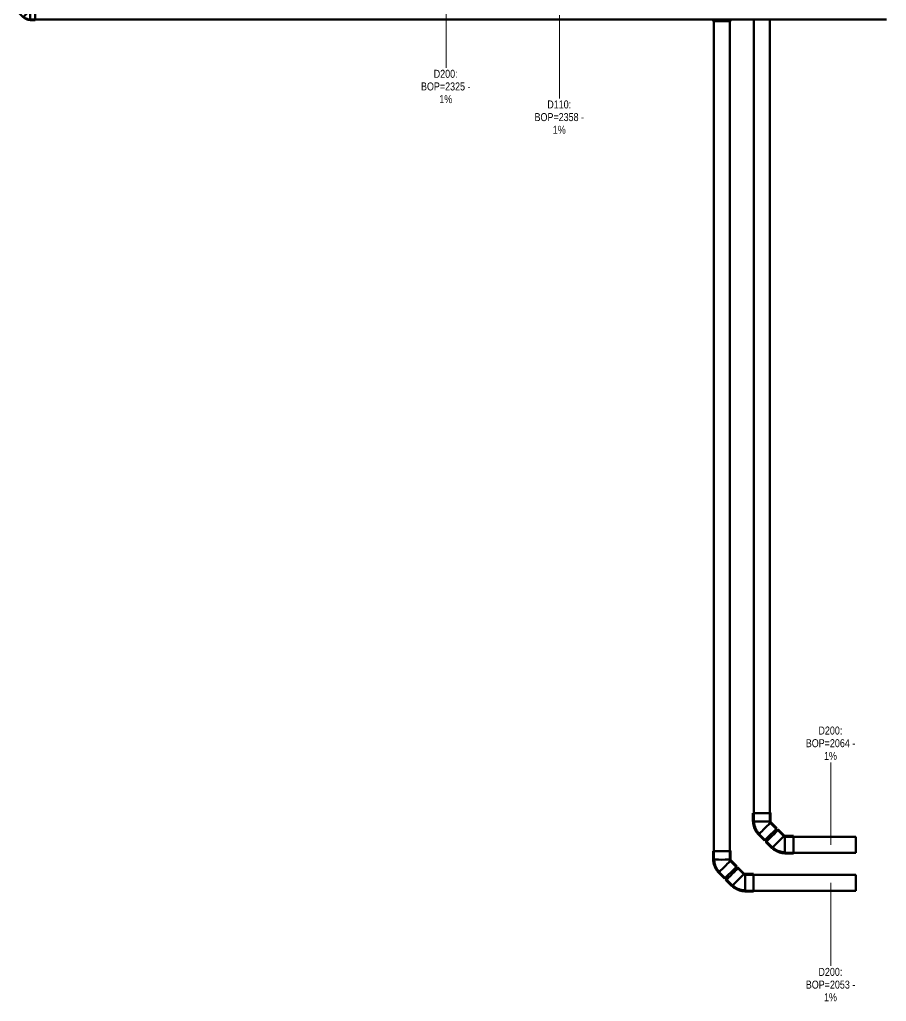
# Model space of a CAD drawing. Header units: millimetres. Extents: x -108050 to 96605, y 58136 to 140997.
# Drawn here: x -31650 to -20825, y 58136 to 70399 of the extents above; entities that cross this region are included whole.
import ezdxf

# ---------------------------------------------------------------- set-up
doc = ezdxf.new("R2010")
doc.units = ezdxf.units.MM
doc.layers.add('P-PIPE', color=3, linetype='Continuous', lineweight=50)
doc.layers.add('P-PIPE-IDEN', color=2, linetype='Continuous', lineweight=9)
doc.styles.add('Arial', font='arial.ttf', dxfattribs={"width": 0.8, "height": 100})

# ---------------------------------------------------------------- blocks, each defined once
blk = doc.blocks.new('DSC_uPVC_Elbow_TienPhong - Standard-2055448-HẦM')
at = {"layer": 'P-PIPE'}
for p, q in [((-28, 60), (-89, 60)), ((-89, 60), (-89, 0)), ((-28, 60), (-28, 0)), ((20, 105), (-23, 62)), ((20, 20), (-23, 62)), ((63, 63), (20, 105)), ((62, -23), (20, 20)), ((62, -23), (105, 20)), ((105, 20), (63, 63)), ((-89, 0), (-89, -60)), ((-89, -60), (-28, -60)), ((-28, 0), (-28, -60))]:
    blk.add_line(p, q, dxfattribs=at)
at = {"layer": 'P-PIPE', "flags": 128}
for points in [[(-22, 61), (-22, 61), (-23, 61), (-23, 61), (-23, 60), (-23, 60), (-24, 60), (-24, 60), (-24, 60), (-24, 60), (-25, 60), (-25, 59), (-25, 59), (-26, 59), (-26, 59), (-26, 59), (-27, 59), (-27, 59), (-27, 59), (-27, 59), (-28, 59)], [(-28, -52), (-23, -52), (-18, -52), (-13, -51), (-9, -51), (-4, -50), (1, -49), (5, -48), (10, -46), (14, -45), (19, -43), (23, -41), (27, -39), (32, -37), (36, -34), (40, -32), (43, -29), (47, -26), (51, -23), (54, -20), (57, -17)], [(-28, -59), (-23, -59), (-18, -59), (-13, -58), (-8, -57), (-3, -56), (2, -55), (7, -54), (12, -53), (17, -51), (21, -49), (26, -47), (30, -45), (35, -42), (39, -40), (43, -37), (47, -34), (51, -31), (55, -28), (59, -24), (61, -22)]]:
    blk.add_lwpolyline(points, dxfattribs=at)
blk = doc.blocks.new('DSC_uPVC_Elbow_TienPhong - Standard-2077262-HẦM')
at = {"layer": 'P-PIPE'}
for p, q in [((-22100, 60206), (-22175, 60281)), ((-22330, 60126), (-22255, 60051)), ((-21986, 60203), (-22092, 60203)), ((-22092, 59984), (-21986, 59984))]:
    blk.add_line(p, q, dxfattribs=at)
at = {"layer": 'P-PIPE', "flags": 128}
for points in [[(-22092, 60201), (-22093, 60201), (-22093, 60201), (-22094, 60201), (-22094, 60201), (-22095, 60201), (-22095, 60201), (-22096, 60201), (-22096, 60201), (-22097, 60202), (-22097, 60202), (-22098, 60202), (-22098, 60202), (-22099, 60202), (-22099, 60203), (-22100, 60203), (-22100, 60203), (-22100, 60204), (-22101, 60204), (-22101, 60204), (-22102, 60205)], [(-22253, 60053), (-22247, 60047), (-22240, 60041), (-22233, 60035), (-22225, 60029), (-22218, 60024), (-22210, 60019), (-22202, 60015), (-22194, 60010), (-22186, 60007), (-22178, 60003), (-22169, 60000), (-22161, 59997), (-22152, 59994), (-22143, 59992), (-22134, 59990), (-22125, 59989), (-22116, 59988), (-22107, 59987), (-22098, 59986), (-22092, 59986)], [(-22244, 60061), (-22238, 60055), (-22232, 60050), (-22225, 60044), (-22218, 60039), (-22211, 60034), (-22204, 60030), (-22197, 60025), (-22189, 60021), (-22181, 60017), (-22173, 60014), (-22165, 60011), (-22157, 60008), (-22149, 60006), (-22140, 60004), (-22132, 60002), (-22124, 60001), (-22115, 59999), (-22106, 59999), (-22098, 59998), (-22092, 59998)]]:
    blk.add_lwpolyline(points, dxfattribs=at)
at = {"layer": 'P-PIPE'}
for centre, major_axis, ratio, start_param, end_param in [((-22252, 60204), (77.5, 77.5), 0.014141, 4.712389, 6.685232), ((-22252, 60204), (70.7, 70.7), 0.014141, 4.712389, 6.283185), ((-22252, 60204), (77.5, 77.5), 0.014141, 2.739546, 4.712389), ((-22252, 60204), (70.7, 70.7), 0.014141, 3.141593, 4.712389), ((-22177, 60129), (77.5, 77.5), 0.014141, 3.141593, 4.712389), ((-22177, 60129), (77.5, 77.5), 0.014141, 4.712389, 6.283185), ((-22092, 60093), (0, 110), 0.01, 0, 0.172373), ((-22092, 60093), (0, 110), 0.01, 4.70239, 6.273186), ((-22092, 60093), (0, 107), 0.01, 5.777145, 6.273186), ((-22092, 60093), (0, 110), 0.01, 3.028341, 4.70239), ((-21986, 60093), (0, 110), 0.01, 4.70239, 6.273186), ((-21986, 60093), (0, 110), 0.01, 3.131593, 4.70239), ((-22092, 60093), (0, 107), 0.01, 3.141593, 3.627634)]:
    blk.add_ellipse(centre, major_axis=major_axis, ratio=ratio, start_param=start_param, end_param=end_param, dxfattribs=at)
blk = doc.blocks.new('DSC_uPVC_Elbow_TienPhong - Standard-V111-HẦM')
at = {"layer": 'P-PIPE'}
for p, q in [((-22491, 60488), (-22491, 60382)), ((-22271, 60382), (-22271, 60488)), ((-22193, 60300), (-22268, 60375)), ((-22423, 60220), (-22348, 60145))]:
    blk.add_line(p, q, dxfattribs=at)
at = {"layer": 'P-PIPE', "flags": 128}
for points in [[(-22488, 60382), (-22488, 60373), (-22488, 60364), (-22487, 60355), (-22485, 60346), (-22484, 60337), (-22482, 60328), (-22479, 60319), (-22477, 60311), (-22474, 60302), (-22470, 60294), (-22467, 60285), (-22463, 60277), (-22458, 60269), (-22454, 60261), (-22449, 60254), (-22443, 60246), (-22438, 60239), (-22432, 60232), (-22426, 60226), (-22422, 60221)], [(-22476, 60382), (-22476, 60374), (-22476, 60365), (-22475, 60356), (-22474, 60348), (-22472, 60339), (-22470, 60331), (-22468, 60323), (-22465, 60315), (-22462, 60306), (-22459, 60298), (-22456, 60291), (-22452, 60283), (-22448, 60275), (-22443, 60268), (-22439, 60261), (-22434, 60254), (-22428, 60247), (-22423, 60240), (-22417, 60234), (-22413, 60230)], [(-22270, 60373), (-22270, 60373), (-22271, 60374), (-22271, 60374), (-22271, 60375), (-22272, 60375), (-22272, 60376), (-22272, 60376), (-22273, 60376), (-22273, 60377), (-22273, 60377), (-22273, 60378), (-22273, 60378), (-22273, 60379), (-22274, 60379), (-22274, 60380), (-22274, 60380), (-22274, 60381), (-22274, 60381), (-22274, 60382), (-22274, 60382)]]:
    blk.add_lwpolyline(points, dxfattribs=at)
at = {"layer": 'P-PIPE'}
for centre, major_axis, ratio, start_param, end_param in [((-22381, 60488), (110, 0), 0.01, 2.738432, 3.141593), ((-22381, 60488), (110, 0), 0.01, 3.151592, 4.722388), ((-22381, 60488), (100, 0), 0.01, 3.151592, 3.27752), ((-22381, 60488), (100, 0), 0.01, 3.413391, 3.53932), ((-22381, 60488), (100, 0), 0.01, 3.675191, 3.801119), ((-22381, 60488), (100, 0), 0.01, 3.93699, 4.062919), ((-22381, 60488), (100, 0), 0.01, 4.198789, 4.367554), ((-22381, 60488), (100, 0), 0.01, 4.460589, 4.586517), ((-22381, 60488), (110, 0), 0.01, 4.722388, 6.685964), ((-22381, 60488), (100, 0), 0.01, 4.722388, 4.848317), ((-22381, 60488), (100, 0), 0.01, 4.984188, 5.110116), ((-22381, 60488), (100, 0), 0.01, 5.245987, 5.371916), ((-22381, 60488), (100, 0), 0.01, 5.507786, 5.633715), ((-22381, 60488), (100, 0), 0.01, 5.769586, 5.895514), ((-22381, 60488), (-100, 0), 0.01, 2.889792, 3.141593), ((-22381, 60382), (110, 0), 0.01, 3.151592, 4.722388), ((-22381, 60382), (110, 0), 0.01, 4.722388, 6.293184), ((-22346, 60297), (77.5, 77.5), 0.014141, 4.712389, 6.447912), ((-22346, 60297), (75.8, 75.8), 0.014141, 5.45645, 6.283185), ((-22346, 60297), (77.5, 77.5), 0.014141, 2.971548, 4.712389), ((-22346, 60297), (75.8, 75.8), 0.014141, 3.141593, 3.968328), ((-22271, 60222), (77.5, 77.5), 0.014141, 3.141593, 4.712389), ((-22271, 60222), (77.5, 77.5), 0.014141, 4.712389, 6.283185)]:
    blk.add_ellipse(centre, major_axis=major_axis, ratio=ratio, start_param=start_param, end_param=end_param, dxfattribs=at)
blk = doc.blocks.new('DSC_uPVC_Elbow_TienPhong - Standard-V112-HẦM')
at = {"layer": 'P-PIPE'}
for p, q in [((-22989, 60013), (-22989, 59907)), ((-22770, 59907), (-22770, 60013)), ((-22692, 59825), (-22767, 59900)), ((-22922, 59745), (-22847, 59670))]:
    blk.add_line(p, q, dxfattribs=at)
at = {"layer": 'P-PIPE', "flags": 128}
for points in [[(-22987, 59907), (-22987, 59898), (-22986, 59889), (-22985, 59880), (-22984, 59871), (-22982, 59862), (-22980, 59853), (-22978, 59844), (-22975, 59836), (-22972, 59827), (-22969, 59819), (-22965, 59810), (-22961, 59802), (-22957, 59794), (-22952, 59786), (-22947, 59779), (-22942, 59771), (-22936, 59764), (-22931, 59757), (-22924, 59750), (-22920, 59746)], [(-22975, 59907), (-22975, 59898), (-22974, 59890), (-22973, 59881), (-22972, 59873), (-22971, 59864), (-22969, 59856), (-22967, 59848), (-22964, 59839), (-22961, 59831), (-22958, 59823), (-22954, 59815), (-22951, 59808), (-22946, 59800), (-22942, 59793), (-22937, 59785), (-22932, 59778), (-22927, 59772), (-22921, 59765), (-22916, 59759), (-22912, 59755)], [(-22769, 59898), (-22769, 59898), (-22769, 59899), (-22770, 59899), (-22770, 59899), (-22770, 59900), (-22771, 59900), (-22771, 59901), (-22771, 59901), (-22771, 59902), (-22772, 59902), (-22772, 59903), (-22772, 59903), (-22772, 59904), (-22772, 59904), (-22772, 59905), (-22772, 59905), (-22772, 59906), (-22773, 59906), (-22773, 59907), (-22773, 59907)]]:
    blk.add_lwpolyline(points, dxfattribs=at)
at = {"layer": 'P-PIPE'}
for centre, major_axis, ratio, start_param, end_param in [((-22880, 60013), (110, 0), 0.01, 2.738408, 3.141593), ((-22880, 60013), (110, 0), 0.01, 3.151592, 4.722388), ((-22880, 60013), (100, 0), 0.01, 3.151592, 3.27752), ((-22880, 60013), (100, 0), 0.01, 3.413391, 3.53932), ((-22880, 60013), (100, 0), 0.01, 3.675191, 3.801119), ((-22880, 60013), (100, 0), 0.01, 3.93699, 4.062919), ((-22880, 60013), (100, 0), 0.01, 4.198789, 4.324718), ((-22880, 60013), (100, 0), 0.01, 4.460589, 4.586517), ((-22880, 60013), (110, 0), 0.01, 4.722388, 6.685986), ((-22880, 60013), (100, 0), 0.01, 4.722388, 4.848317), ((-22880, 60013), (100, 0), 0.01, 4.717802, 4.722388), ((-22880, 60013), (100, 0), 0.01, 4.984188, 5.110116), ((-22880, 60013), (100, 0), 0.01, 5.245987, 5.371916), ((-22880, 60013), (100, 0), 0.01, 5.507786, 5.633715), ((-22880, 60013), (100, 0), 0.01, 5.769586, 5.895514), ((-22880, 60013), (-100, 0), 0.01, 2.889792, 3.141593), ((-22880, 59907), (110, 0), 0.01, 3.151592, 4.722388), ((-22880, 59907), (110, 0), 0.01, 4.722388, 6.293184), ((-22845, 59822), (77.5, 77.5), 0.014141, 4.712389, 6.447912), ((-22845, 59822), (75.8, 75.8), 0.014141, 5.45645, 6.283185), ((-22845, 59822), (77.5, 77.5), 0.014141, 2.971548, 4.712389), ((-22845, 59822), (75.8, 75.8), 0.014141, 3.141593, 3.968328), ((-22770, 59747), (77.5, 77.5), 0.014141, 3.141593, 4.712389), ((-22770, 59747), (77.5, 77.5), 0.014141, 4.712389, 6.283185)]:
    blk.add_ellipse(centre, major_axis=major_axis, ratio=ratio, start_param=start_param, end_param=end_param, dxfattribs=at)

msp = doc.modelspace()

# ---------------------------------------------------------------- linework, layer by layer
at = {"layer": 'P-PIPE'}
for p, q in [((-31517, 70399), (-20825, 70399)), ((-22989, 70399), (-22989, 70380)), ((-22980, 70399), (-22980, 59907)), ((-22780, 59907), (-22780, 70399)), ((-22770, 70380), (-22770, 70399)), ((-22481, 70399), (-22481, 60382)), ((-22281, 60382), (-22281, 70399)), ((-22107, 60199), (-22275, 60368)), ((-22417, 60227), (-22248, 60058)), ((-21208, 60193), (-22092, 60193)), ((-22092, 59993), (-21208, 59993)), ((-22605, 59724), (-22774, 59893)), ((-22915, 59751), (-22747, 59583)), ((-21208, 59718), (-22591, 59718)), ((-22591, 59518), (-21208, 59518))]:
    msp.add_line(p, q, dxfattribs=at)
for centre, major_axis, start_param, end_param in [((-22880, 70380), (110, 0), 3.128441, 4.961037), ((-22880, 70380), (110, 0), 4.961037, 6.270034), ((-21208, 60093), (0, 100), 4.712389, 6.283185), ((-21208, 60093), (0, 100), 3.141593, 4.712389), ((-21208, 59618), (0, 100), 4.712389, 6.283185), ((-21208, 59618), (0, 100), 3.141593, 4.712389)]:
    msp.add_ellipse(centre, major_axis=major_axis, ratio=0.01, start_param=start_param, end_param=end_param, dxfattribs=at)
at = {"layer": 'P-PIPE-IDEN'}
for p, q in [((-26324, 70837), (-26324, 69799)), ((-24907, 70454), (-24907, 69416)), ((-21519, 60093), (-21519, 61119)), ((-21519, 59618), (-21519, 58580))]:
    msp.add_line(p, q, dxfattribs=at)

# ---------------------------------------------------------------- block references
at = {"layer": 'P-PIPE', "rotation": 314.9999999999998}
msp.add_blockref('DSC_uPVC_Elbow_TienPhong - Standard-2055448-HẦM', (-31545, 70454), dxfattribs=at)
at = {"layer": 'P-PIPE'}
for name, p in [('DSC_uPVC_Elbow_TienPhong - Standard-V111-HẦM', (0, 0)), ('DSC_uPVC_Elbow_TienPhong - Standard-2077262-HẦM', (0, 0)), ('DSC_uPVC_Elbow_TienPhong - Standard-V112-HẦM', (0, 0)), ('DSC_uPVC_Elbow_TienPhong - Standard-2077262-HẦM', (-499, -475))]:
    msp.add_blockref(name, p, dxfattribs=at)

# ---------------------------------------------------------------- texts
at = {"layer": 'P-PIPE-IDEN', "char_height": 100, "attachment_point": 1, "style": 'Arial'}
for s, insert, width in [('D200:', (-26478, 69773), 365.57), ('BOP=2325 -', (-26637, 69615), 750.38), ('1%', (-26409, 69456), 198.82), ('D110:', (-25060, 69390), 365.57), ('BOP=2358 -', (-25219, 69232), 750.38), ('1%', (-24991, 69073), 198.82), ('D200:', (-21673, 61569), 365.57), ('BOP=2064 -', (-21831, 61411), 750.38), ('1%', (-21604, 61252), 198.82), ('D200:', (-21673, 58554), 365.57), ('BOP=2053 -', (-21831, 58395), 750.38), ('1%', (-21604, 58237), 198.82)]:
    msp.add_mtext(s, dxfattribs=dict(at, insert=insert, width=width))

doc.saveas('drawing.dxf')
